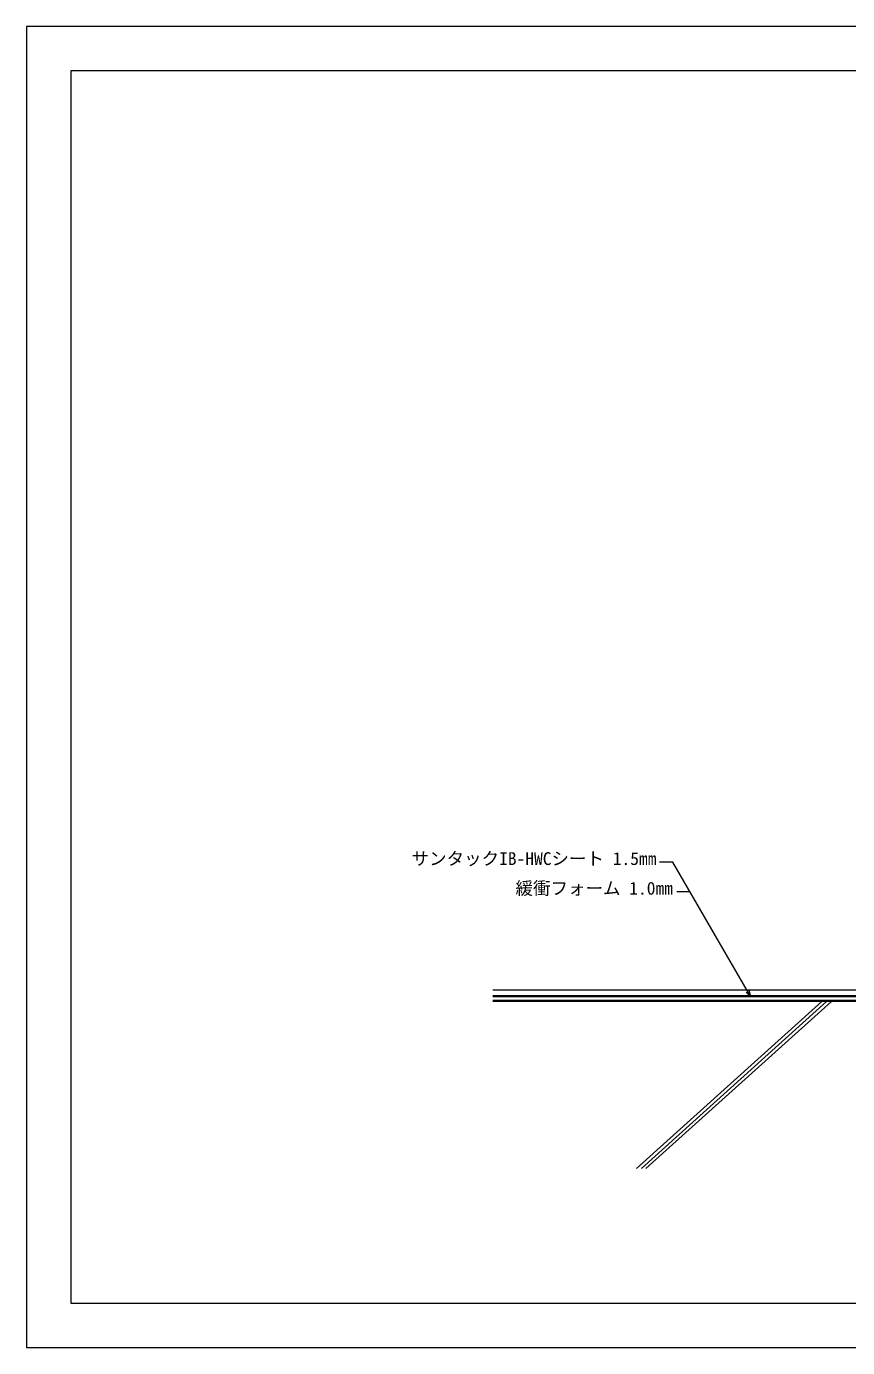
# Model space of a CAD drawing. Units: millimetres, scale not verified. Extents: x -840 to 840, y -594 to 594.
# Drawn here: x -840 to -102, y -594 to 594 of the extents above; entities that cross this region are included whole.
import ezdxf
from ezdxf.enums import TextEntityAlignment as Align

# ---------------------------------------------------------------- set-up
doc = ezdxf.new("R2010")
doc.units = ezdxf.units.MM
doc.header["$LTSCALE"] = 2
for name, color, linetype, lineweight in [('0-0_輪郭線', 2, 'Continuous', 9), ('0-1_図面枠', 7, 'Continuous', 9), ('0-2_文字', 5, 'Continuous', 9), ('0-6_IBｼｰﾄ', 7, 'Continuous', 9), ('0-B_寸法線', 7, 'Continuous', 9), ('0-D_躯体', 7, 'Continuous', 9), ('0-E_緩衝フォーム', 7, 'Continuous', 9)]:
    doc.layers.add(name, color=color, linetype=linetype, lineweight=lineweight)
doc.styles.add('ＭＳ ゴシック', font='')
doc.styles.get('ＭＳ ゴシック').set_extended_font_data('MS Gothic')

msp = doc.modelspace()

# ---------------------------------------------------------------- linework, layer by layer
at = {"layer": '0-0_輪郭線'}
msp.add_lwpolyline([(800, 554), (-800, 554), (-800, -554), (800, -554)], close=True, dxfattribs=at)
at = {"layer": '0-1_図面枠'}
msp.add_lwpolyline([(840, -594), (840, 594), (-840, 594), (-840, -594)], close=True, dxfattribs=at)
at = {"layer": '0-6_IBｼｰﾄ'}
for p, q in [((111.935, -272.603), (-420.635, -272.603)), ((113.274, -277.603), (-420.635, -277.603))]:
    msp.add_line(p, q, dxfattribs=at)
at = {"layer": '0-B_寸法線'}
msp.add_line((-243.343, -184.133), (-255.343, -184.133), dxfattribs=at)
for points in [[(-188.802, -278.603), (-258.74, -157.464), (-270.74, -157.464)], [(-193.044, -274.36), (-188.802, -278.603), (-190.355, -272.807)]]:
    msp.add_lwpolyline(points, dxfattribs=at)
at = {"layer": '0-D_躯体'}
for p, q in [((-124.913, -282.936), (-291.629, -432.936)), ((-120.635, -282.936), (-287.183, -432.936)), ((-116.348, -282.936), (-282.997, -432.936))]:
    msp.add_line(p, q, dxfattribs=at)
msp.add_lwpolyline([(179.365, 120.064), (179.365, -282.936), (-420.635, -282.936)], dxfattribs=at)
at = {"layer": '0-E_緩衝フォーム'}
for p, q in [((175.031, -278.603), (-420.635, -278.603)), ((178.365, -281.936), (-420.635, -281.936))]:
    msp.add_line(p, q, dxfattribs=at)

# ---------------------------------------------------------------- texts
at = {"layer": '0-2_文字', "color": 7, "style": 'ＭＳ ゴシック'}
for s, p in [('サンタックIB-HWCシート 1.5㎜', (-493.763, -163.523)), ('緩衝フォーム 1.0㎜', (-400.336, -190.192))]:
    msp.add_text(s, height=11.54, dxfattribs=at).set_placement(p, align=Align.BOTTOM_LEFT)

doc.saveas('drawing.dxf')
